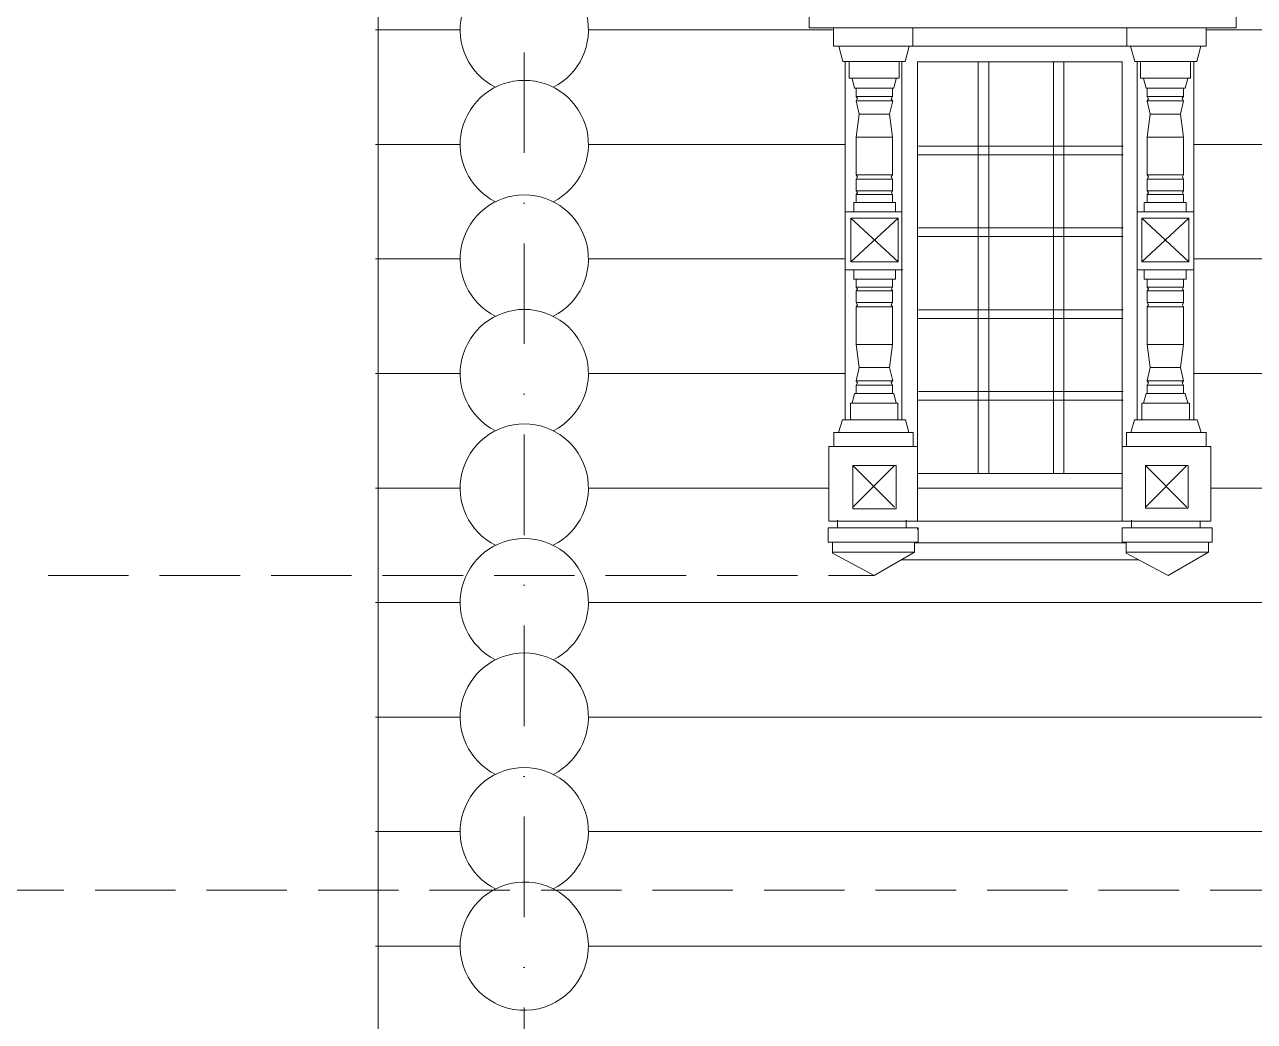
# Model space of a CAD drawing. Header units: millimetres. Extents: x 2399 to 111977, y 1313 to 59551.
# Drawn here: x 87687 to 92001, y 31285 to 34783 of the extents above; entities that cross this region are included whole.
import ezdxf

# ---------------------------------------------------------------- set-up
doc = ezdxf.new("R2010")
doc.units = ezdxf.units.MM
doc.linetypes.add('Невидимая', pattern=[391.222223, 282.222223, -109])
doc.linetypes.add('Штрихпунктирная', pattern=[670.277762, 352.777767, -176.388884, 0, -141.111112])
doc.layers.add('hatch1', color=7, linetype='Continuous', lineweight=20, true_color=0x6a6a6a)
doc.layers.add('main line', color=7, linetype='Continuous', lineweight=13)

msp = doc.modelspace()

# ---------------------------------------------------------------- linework, layer by layer
at = {"layer": 'hatch1', "color": 251, "linetype": 'Continuous', "lineweight": 20, "true_color": 0x6a6a6a}
for p, q in [((91032.4494, 34652.7908), (91032.4494, 33207.9275)), ((91069.2951, 34652.7908), (91069.2951, 33207.9275)), ((91296.0239, 34652.7908), (91296.0239, 33207.9275)), ((91332.8696, 34652.7908), (91332.8696, 33207.9275)), ((91540.5043, 34356.6717), (90822.9999, 34356.6717)), ((91540.5043, 34326.3163), (90820.7659, 34326.3163)), ((91540.5043, 34069.5963), (90822.9999, 34069.5963)), ((91540.5043, 34039.2408), (90820.7659, 34039.2408)), ((91540.5043, 33752.1654), (90820.7659, 33752.1654)), ((91540.5043, 33782.5208), (90822.9999, 33782.5208)), ((91540.5043, 33495.4454), (90822.9999, 33495.4454)), ((91540.5043, 33465.0899), (90820.7659, 33465.0899))]:
    msp.add_line(p, q, dxfattribs=at)
at = {"layer": 'main line', "color": 7, "linetype": 'Continuous', "lineweight": 13}
for p, q in [((88927.1752, 31146.0038), (88927.1752, 36371.6731)), ((90439.4499, 34771.1319), (90439.4499, 34906.1896)), ((91937.286, 34771.1319), (91937.286, 34906.1896)), ((88917.9637, 34764.2509), (89214.9716, 34764.2509)), ((89664.9716, 34764.2509), (90521.5837, 34764.2509)), ((90870.7613, 34771.1319), (90439.4499, 34771.1319)), ((90524.9928, 34707.296), (90524.9928, 34771.1319)), ((90802.8879, 34707.296), (90802.8879, 34771.1319)), ((90803.8519, 34771.1319), (91937.286, 34771.1319)), ((91554.3803, 34707.296), (91554.3803, 34771.1319)), ((91832.2755, 34707.296), (91832.2755, 34771.1319)), ((91832.2755, 34764.2509), (93214.9716, 34764.2509)), ((90524.9928, 34707.296), (90802.8879, 34707.296)), ((90543.3196, 34707.296), (90557.6481, 34653.8215)), ((90790.1231, 34707.296), (90775.7946, 34653.8215)), ((91554.3803, 34707.296), (90802.8879, 34707.296)), ((91832.2755, 34707.296), (91554.3803, 34707.296)), ((91567.1451, 34707.296), (91581.4736, 34653.8215)), ((91813.9486, 34707.296), (91799.6201, 34653.8215)), ((90557.6481, 34653.8215), (90775.7946, 34653.8215)), ((90565.1457, 34653.8215), (90565.1457, 33395.6721)), ((90579.8342, 34594.9878), (90579.8342, 34652.4301)), ((90754.8962, 34594.9878), (90754.8962, 34653.8215)), ((90764.537, 34653.8215), (90764.537, 33395.6721)), ((91537.2945, 34652.7908), (90819.79, 34652.7908)), ((90819.79, 34652.7908), (90819.79, 33207.9275)), ((91537.2945, 33207.9275), (91537.2945, 34652.7908)), ((91799.6201, 34653.8215), (91581.4736, 34653.8215)), ((91589.8213, 34653.8215), (91589.8213, 33395.6721)), ((91602.372, 34594.9878), (91602.372, 34653.8215)), ((91777.434, 34594.9878), (91777.434, 34652.4301)), ((91789.2127, 34653.8215), (91789.2127, 33395.6721)), ((90579.8342, 34594.9878), (90754.8962, 34594.9878)), ((90589.7214, 34593.6909), (90598.6817, 34560.2507)), ((90736.1285, 34560.2507), (90745.0887, 34593.6909)), ((91777.434, 34594.9878), (91602.372, 34594.9878)), ((91621.1398, 34560.2507), (91612.1795, 34593.6909)), ((91767.5468, 34593.6909), (91758.5865, 34560.2507)), ((90598.6817, 34560.2507), (90736.1285, 34560.2507)), ((90604.4025, 34530.5566), (90604.4025, 34560.2507)), ((90604.4025, 34530.5566), (90732.0462, 34530.5566)), ((90608.9751, 34523.1175), (90604.8053, 34530.5566)), ((90604.8053, 34515.8953), (90608.9751, 34523.1175)), ((90727.5318, 34523.0484), (90732.0462, 34530.5566)), ((90732.0462, 34515.8953), (90727.5318, 34523.0484)), ((90731.6435, 34529.8867), (90731.6435, 34560.2507)), ((91758.5865, 34560.2507), (91621.1398, 34560.2507)), ((91752.8657, 34530.5566), (91625.222, 34530.5566)), ((91629.7365, 34523.0484), (91625.222, 34530.5566)), ((91625.222, 34515.8953), (91629.7365, 34523.0484)), ((91625.6248, 34529.8867), (91625.6248, 34560.2507)), ((91748.2931, 34523.1175), (91752.4629, 34530.5566)), ((91752.4629, 34515.8953), (91748.2931, 34523.1175)), ((91752.8657, 34530.5566), (91752.8657, 34560.2507)), ((90615.1555, 34468.966), (90604.4025, 34515.8953)), ((90604.4025, 34515.8953), (90732.0462, 34515.8953)), ((90721.6961, 34468.966), (90732.449, 34515.8953)), ((90731.6435, 34512.3795), (90731.6435, 34516.5335)), ((91635.5721, 34468.966), (91624.8192, 34515.8953)), ((91752.8657, 34515.8953), (91625.222, 34515.8953)), ((91625.6248, 34512.3795), (91625.6248, 34516.5335)), ((91742.1127, 34468.966), (91752.8657, 34515.8953)), ((90604.4025, 34387.5175), (90615.1555, 34468.966)), ((90615.1555, 34468.966), (90721.6961, 34468.966)), ((90731.6435, 34387.5175), (90721.6961, 34468.966)), ((91625.6248, 34387.5175), (91635.5721, 34468.966)), ((91742.1127, 34468.966), (91635.5721, 34468.966)), ((91752.8657, 34387.5175), (91742.1127, 34468.966)), ((88917.9637, 34362.3954), (89214.9716, 34362.3954)), ((89664.9716, 34362.3954), (90565.1457, 34362.3954)), ((90604.4025, 34255.8672), (90604.4025, 34387.5175)), ((90604.4025, 34387.5175), (90732.449, 34387.5175)), ((90731.6435, 34255.8672), (90731.6435, 34387.5175)), ((91752.8657, 34387.5175), (91624.8192, 34387.5175)), ((91625.6248, 34255.8672), (91625.6248, 34387.5175)), ((91752.8657, 34255.8672), (91752.8657, 34387.5175)), ((91789.2127, 34362.3954), (93214.9716, 34362.3954)), ((90604.4025, 34255.8672), (90731.6435, 34255.8672)), ((90608.5723, 34248.4281), (90604.4025, 34255.8672)), ((90604.4025, 34241.2059), (90608.5723, 34248.4281)), ((90604.4025, 34241.2059), (90731.6435, 34241.2059)), ((90604.4025, 34199.9413), (90604.4025, 34241.2059)), ((90727.129, 34248.359), (90731.6435, 34255.8672)), ((90731.6435, 34241.2059), (90727.129, 34248.359)), ((90731.6435, 34199.9413), (90731.6435, 34241.2059)), ((91630.1392, 34248.359), (91625.6248, 34255.8672)), ((91752.8657, 34255.8672), (91625.6248, 34255.8672)), ((91625.6248, 34241.2059), (91630.1392, 34248.359)), ((91752.8657, 34241.2059), (91625.6248, 34241.2059)), ((91625.6248, 34199.9413), (91625.6248, 34241.2059)), ((91748.6959, 34248.4281), (91752.8657, 34255.8672)), ((91752.8657, 34241.2059), (91748.6959, 34248.4281)), ((91752.8657, 34199.9413), (91752.8657, 34241.2059)), ((90604.4025, 34199.9413), (90731.6435, 34199.9413)), ((90608.551, 34194.3957), (90604.4025, 34199.9413)), ((90604.4025, 34187.2103), (90608.551, 34194.3957)), ((90604.4025, 34187.2103), (90731.6435, 34187.2103)), ((90604.4025, 34158.6767), (90604.4025, 34187.2103)), ((90727.7491, 34193.9555), (90731.6435, 34199.9413)), ((90731.6435, 34187.2103), (90727.7491, 34193.9555)), ((90731.6435, 34158.6767), (90731.6435, 34187.2103)), ((91752.8657, 34199.9413), (91625.6248, 34199.9413)), ((91629.5191, 34193.9555), (91625.6248, 34199.9413)), ((91625.6248, 34187.2103), (91629.5191, 34193.9555)), ((91752.8657, 34187.2103), (91625.6248, 34187.2103)), ((91625.6248, 34158.6767), (91625.6248, 34187.2103)), ((91748.7172, 34194.3957), (91752.8657, 34199.9413)), ((91752.8657, 34187.2103), (91748.7172, 34194.3957)), ((91752.8657, 34158.6767), (91752.8657, 34187.2103)), ((90595.1114, 34158.6767), (90742.3359, 34158.6767)), ((90595.1114, 34158.6767), (90742.3359, 34158.6767)), ((90595.701, 34125.5067), (90595.701, 34158.6767)), ((90595.701, 34125.5067), (90595.701, 34158.6767)), ((90742.3359, 34158.6767), (90742.3359, 34125.5067)), ((91762.1568, 34158.6767), (91614.9323, 34158.6767)), ((91614.9323, 34158.6767), (91614.9323, 34125.5067)), ((91762.1568, 34158.6767), (91614.9323, 34158.6767)), ((91761.5673, 34125.5067), (91761.5673, 34158.6767)), ((91761.5673, 34125.5067), (91761.5673, 34158.6767)), ((90565.1457, 34125.5067), (90764.537, 34125.5067)), ((90585.6095, 34104.0316), (90585.6095, 33950.465)), ((90585.6095, 34104.0316), (90751.2421, 33950.465)), ((90751.2421, 34104.0316), (90585.6095, 33950.465)), ((90585.6095, 34104.0316), (90751.2421, 34104.0316)), ((90751.2421, 34104.0316), (90751.2421, 33950.465)), ((91789.2127, 34125.5067), (91589.8213, 34125.5067)), ((91606.0261, 34104.0316), (91606.0261, 33950.465)), ((91771.6587, 34104.0316), (91606.0261, 34104.0316)), ((91606.0261, 34104.0316), (91771.6587, 33950.465)), ((91771.6587, 34104.0316), (91606.0261, 33950.465)), ((91771.6587, 34104.0316), (91771.6587, 33950.465)), ((88917.9637, 33960.5398), (89214.9716, 33960.5398)), ((89664.9716, 33960.5398), (90565.1457, 33960.5398)), ((91789.2127, 33960.5398), (93214.9716, 33960.5398)), ((90568.0555, 33923.1001), (90767.4469, 33923.1001)), ((90585.6095, 33950.465), (90751.2421, 33950.465)), ((90595.701, 33923.1001), (90595.701, 33889.9301)), ((90742.3359, 33889.9301), (90742.3359, 33923.1001)), ((91789.2127, 33923.1001), (91589.8213, 33923.1001)), ((91771.6587, 33950.465), (91606.0261, 33950.465)), ((91614.9323, 33889.9301), (91614.9323, 33923.1001)), ((91761.5673, 33923.1001), (91761.5673, 33889.9301)), ((90595.1114, 33889.9301), (90742.3359, 33889.9301)), ((90604.4025, 33889.9301), (90604.4025, 33861.3965)), ((90731.6435, 33889.9301), (90731.6435, 33861.3965)), ((91762.1568, 33889.9301), (91614.9323, 33889.9301)), ((91625.6248, 33889.9301), (91625.6248, 33861.3965)), ((91752.8657, 33889.9301), (91752.8657, 33861.3965)), ((90604.4025, 33861.3965), (90731.6435, 33861.3965)), ((90604.4025, 33861.3965), (90608.551, 33854.2111)), ((90608.551, 33854.2111), (90604.4025, 33848.6655)), ((90604.4025, 33848.6655), (90731.6435, 33848.6655)), ((90604.4025, 33848.6655), (90604.4025, 33807.4008)), ((90731.6435, 33861.3965), (90727.7491, 33854.6512)), ((90727.7491, 33854.6512), (90731.6435, 33848.6655)), ((90731.6435, 33848.6655), (90731.6435, 33807.4008)), ((91752.8657, 33861.3965), (91625.6248, 33861.3965)), ((91625.6248, 33861.3965), (91629.5191, 33854.6512)), ((91629.5191, 33854.6512), (91625.6248, 33848.6655)), ((91752.8657, 33848.6655), (91625.6248, 33848.6655)), ((91625.6248, 33848.6655), (91625.6248, 33807.4008)), ((91752.8657, 33861.3965), (91748.7172, 33854.2111)), ((91748.7172, 33854.2111), (91752.8657, 33848.6655)), ((91752.8657, 33848.6655), (91752.8657, 33807.4008)), ((90604.4025, 33807.4008), (90731.6435, 33807.4008)), ((90604.4025, 33807.4008), (90608.5723, 33800.1786)), ((90608.5723, 33800.1786), (90604.4025, 33792.7395)), ((90604.4025, 33792.7395), (90731.6435, 33792.7395)), ((90604.4025, 33792.7395), (90604.4025, 33661.0893)), ((90731.6435, 33807.4008), (90727.129, 33800.2478)), ((90727.129, 33800.2478), (90731.6435, 33792.7395)), ((90731.6435, 33792.7395), (90731.6435, 33661.0893)), ((91625.6248, 33807.4008), (91630.1392, 33800.2478)), ((91752.8657, 33807.4008), (91625.6248, 33807.4008)), ((91630.1392, 33800.2478), (91625.6248, 33792.7395)), ((91625.6248, 33792.7395), (91625.6248, 33661.0893)), ((91752.8657, 33792.7395), (91625.6248, 33792.7395)), ((91752.8657, 33807.4008), (91748.6959, 33800.1786)), ((91748.6959, 33800.1786), (91752.8657, 33792.7395)), ((91752.8657, 33792.7395), (91752.8657, 33661.0893)), ((90604.4025, 33661.0893), (90615.1555, 33579.6407)), ((90604.4025, 33661.0893), (90732.449, 33661.0893)), ((90731.6435, 33661.0893), (90721.6961, 33579.6407)), ((91752.8657, 33661.0893), (91624.8192, 33661.0893)), ((91625.6248, 33661.0893), (91635.5721, 33579.6407)), ((91752.8657, 33661.0893), (91742.1127, 33579.6407)), ((90615.1555, 33579.6407), (90604.4025, 33532.7114)), ((90615.1555, 33579.6407), (90721.6961, 33579.6407)), ((90721.6961, 33579.6407), (90732.449, 33532.7114)), ((91635.5721, 33579.6407), (91624.8192, 33532.7114)), ((91742.1127, 33579.6407), (91635.5721, 33579.6407)), ((91742.1127, 33579.6407), (91752.8657, 33532.7114)), ((88917.9637, 33558.6843), (89214.9716, 33558.6843)), ((89664.9716, 33558.6843), (90565.1457, 33558.6843)), ((90604.4025, 33532.7114), (90732.0462, 33532.7114)), ((90604.8053, 33532.7114), (90608.9751, 33525.4892)), ((90608.9751, 33525.4892), (90604.8053, 33518.0501)), ((90732.0462, 33532.7114), (90727.5318, 33525.5584)), ((90727.5318, 33525.5584), (90732.0462, 33518.0501)), ((90731.6435, 33536.2272), (90731.6435, 33532.0732)), ((91625.222, 33532.7114), (91629.7365, 33525.5584)), ((91752.8657, 33532.7114), (91625.222, 33532.7114)), ((91629.7365, 33525.5584), (91625.222, 33518.0501)), ((91625.6248, 33536.2272), (91625.6248, 33532.0732)), ((91752.4629, 33532.7114), (91748.2931, 33525.4892)), ((91748.2931, 33525.4892), (91752.4629, 33518.0501)), ((91789.2127, 33558.6843), (93214.9716, 33558.6843)), ((90589.7214, 33454.9159), (90598.6817, 33488.3561)), ((90598.6817, 33488.3561), (90736.1285, 33488.3561)), ((90604.4025, 33518.0501), (90732.0462, 33518.0501)), ((90604.4025, 33518.0501), (90604.4025, 33488.3561)), ((90731.6435, 33518.72), (90731.6435, 33488.3561)), ((90736.1285, 33488.3561), (90745.0887, 33454.9159)), ((91621.1398, 33488.3561), (91612.1795, 33454.9159)), ((91758.5865, 33488.3561), (91621.1398, 33488.3561)), ((91752.8657, 33518.0501), (91625.222, 33518.0501)), ((91625.6248, 33518.72), (91625.6248, 33488.3561)), ((91752.8657, 33518.0501), (91752.8657, 33488.3561)), ((91767.5468, 33454.9159), (91758.5865, 33488.3561)), ((90583.9548, 33395.6721), (90583.9548, 33454.9159)), ((90583.9548, 33454.9159), (90750.2637, 33454.9159)), ((90750.2637, 33454.9159), (90750.2637, 33395.6721)), ((91773.3134, 33454.9159), (91607.0045, 33454.9159)), ((91607.0045, 33454.9159), (91607.0045, 33395.6721)), ((91773.3134, 33395.6721), (91773.3134, 33454.9159)), ((90542.3671, 33351.4912), (90556.2998, 33395.6721)), ((90556.2998, 33395.6721), (90776.8868, 33395.6721)), ((90604.4025, 33395.6721), (90604.4025, 33395.2287)), ((90731.6435, 33395.6721), (90731.6435, 33395.2287)), ((90789.4245, 33351.4912), (90776.8868, 33395.6721)), ((91567.8437, 33351.4912), (91580.3814, 33395.6721)), ((91800.9684, 33395.6721), (91580.3814, 33395.6721)), ((91625.6248, 33395.6721), (91625.6248, 33395.2287)), ((91752.8657, 33395.6721), (91752.8657, 33395.2287)), ((91814.9011, 33351.4912), (91800.9684, 33395.6721)), ((90525.6089, 33302.48), (90525.6089, 33351.4912)), ((90525.6089, 33351.4912), (90804.4054, 33351.4912)), ((90804.4054, 33351.4912), (90804.4054, 33302.48)), ((91831.6593, 33351.4912), (91552.8628, 33351.4912)), ((91552.8628, 33351.4912), (91552.8628, 33302.48)), ((91831.6593, 33302.48), (91831.6593, 33351.4912)), ((90508.3616, 33302.48), (90819.9737, 33302.48)), ((90508.3616, 33302.48), (90508.3616, 33040.5701)), ((90819.9737, 33302.48), (90819.9737, 33040.5701)), ((91537.2945, 33302.48), (91537.2945, 33040.5701)), ((91848.9066, 33302.48), (91537.2945, 33302.48)), ((91848.9066, 33302.48), (91848.9066, 33040.5701)), ((90592.3443, 33236.203), (90744.6314, 33236.203)), ((90592.3443, 33083.9159), (90592.3443, 33236.203)), ((90738.4116, 33236.203), (90592.3443, 33090.1357)), ((90592.3443, 33236.203), (90738.4116, 33090.1357)), ((90744.6314, 33236.203), (90744.6314, 33083.9159)), ((91618.8566, 33085.9785), (91618.8566, 33236.203)), ((91618.8566, 33236.203), (91764.924, 33090.1357)), ((91764.924, 33236.203), (91618.8566, 33090.1357)), ((91618.8566, 33236.203), (91769.0811, 33236.203)), ((91769.0811, 33236.203), (91769.0811, 33085.9785)), ((90819.79, 33207.9275), (91537.2945, 33207.9275)), ((88917.9637, 33156.8287), (89214.9716, 33156.8287)), ((89664.9716, 33156.8287), (90508.3616, 33156.8287)), ((91537.2945, 33156.9094), (90819.9737, 33156.9094)), ((91848.9066, 33156.8287), (93214.9716, 33156.8287)), ((90744.6314, 33083.9159), (90592.3443, 33083.9159)), ((91769.0811, 33085.9785), (91618.8566, 33085.9785)), ((90821.9533, 33016.7613), (90506.3636, 33016.7613)), ((90506.3636, 33016.7613), (90506.3636, 32966.6014)), ((90819.9737, 33040.5701), (90508.3616, 33040.5701)), ((90508.3616, 33016.7613), (90508.3616, 33015.8879)), ((90538.7586, 33043.9311), (90538.7586, 33017.8063)), ((90780.1534, 33043.9311), (90780.1534, 33016.7613)), ((91537.2945, 33040.5701), (90819.9737, 33040.5701)), ((90819.9737, 33016.7613), (90819.9737, 33011.3388)), ((90821.9533, 32966.6014), (90821.9533, 33016.7613)), ((91848.9066, 33040.5701), (91537.2945, 33040.5701)), ((91852.8842, 33016.7613), (91537.2945, 33016.7613)), ((91537.2945, 33016.7613), (91537.2945, 32966.6014)), ((91537.2945, 33016.7613), (91537.2945, 33011.3388)), ((91569.6895, 33043.9311), (91569.6895, 33017.8063)), ((91811.569, 33040.5701), (91811.0843, 33016.7613)), ((91848.9066, 33016.7613), (91848.9066, 33015.8879)), ((91852.8842, 32966.6014), (91852.8842, 33016.7613)), ((90506.3636, 32966.6014), (90821.9533, 32966.6014)), ((90520.9936, 32927.9364), (90520.9936, 32966.6014)), ((90809.4133, 32966.6014), (90809.4133, 32932.1164)), ((90809.4133, 32964.3365), (91551.9245, 32964.3365)), ((91537.2945, 32966.6014), (91852.8842, 32966.6014)), ((91551.9245, 32927.9364), (91551.9245, 32966.6014)), ((91840.3442, 32966.6014), (91840.3442, 32932.1164)), ((90809.4133, 32932.1164), (90520.9936, 32932.1164)), ((90667.4073, 32850.1292), (90520.9936, 32927.9364)), ((90809.4133, 32932.1164), (90667.4073, 32850.1292)), ((91840.3442, 32932.1164), (91551.9245, 32932.1164)), ((91698.3383, 32850.1292), (91551.9245, 32927.9364)), ((91840.3442, 32932.1164), (91698.3383, 32850.1292)), ((90762.8866, 32905.2542), (91594.6068, 32905.2542)), ((88917.9637, 32754.9732), (89214.9716, 32754.9732)), ((89664.9716, 32754.9732), (91842.5575, 32754.9732)), ((91793.8175, 32754.9732), (93214.9716, 32754.9732)), ((88917.9637, 32353.1177), (89214.9716, 32353.1177)), ((89664.9716, 32353.1177), (93214.9716, 32353.1177)), ((88917.9637, 31951.2621), (89214.9716, 31951.2621)), ((89664.9716, 31951.2621), (93214.9716, 31951.2621)), ((88917.9637, 31549.4066), (89214.9716, 31549.4066)), ((89664.9716, 31549.4066), (93214.9716, 31549.4066))]:
    msp.add_line(p, q, dxfattribs=at)
at = {"layer": 'main line', "color": 7, "linetype": 'Штрихпунктирная', "lineweight": 13}
msp.add_line((89439.9716, 34685.5026), (89439.9716, 28033.4466), dxfattribs=at)
at = {"layer": 'main line', "color": 7, "linetype": 'Невидимая', "lineweight": 13}
for p, q in [((86204.1428, 32850.1292), (90667.4073, 32850.1292)), ((84803.9832, 31745.4206), (111820.92, 31745.4206))]:
    msp.add_line(p, q, dxfattribs=at)
at = {"layer": 'main line', "color": 7, "linetype": 'Continuous', "lineweight": 13}
for centre, start, end in [((89439.9716, 34764.2509), 296.7457516, 243.2542484), ((89439.9716, 34362.3954), 296.7457516, 243.2542484), ((89439.9716, 33960.5398), 296.7457516, 243.2542484), ((89439.9716, 33558.6843), 296.7457516, 243.2542484), ((89439.9716, 33156.8287), 296.7457516, 243.2542484), ((89439.9716, 32754.9732), 296.7457516, 243.2542484), ((89439.9716, 32353.1177), 296.7457516, 243.2542484), ((89439.9716, 31951.2621), 296.7457516, 243.2542484), ((89439.9716, 31549.4066), 243.2542484, 242.9560144)]:
    msp.add_arc(centre, 225, start, end, dxfattribs=at)

doc.saveas('drawing.dxf')
